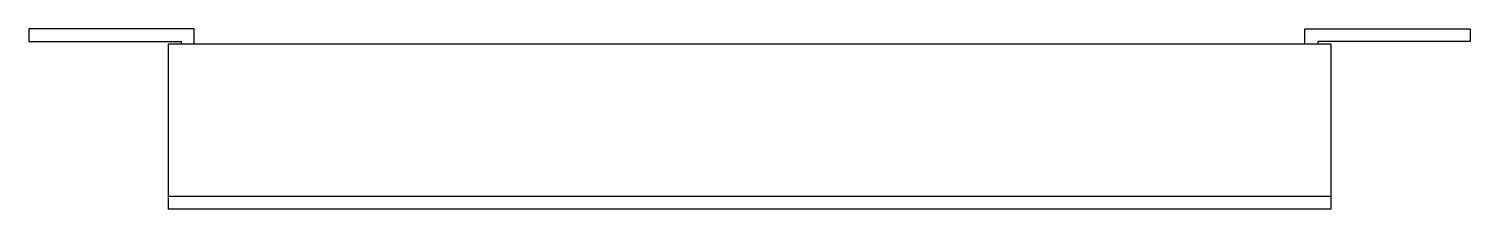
# Model space of a CAD drawing. Header units: millimetres. Extents: x 0 to 558, y -70 to 0.
import ezdxf

# ---------------------------------------------------------------- set-up
doc = ezdxf.new("R2010")
doc.units = ezdxf.units.MM
doc.layers.add('KwikScaf Matrix', color=7, linetype='Continuous')

# ---------------------------------------------------------------- blocks, each defined once
blk = doc.blocks.new('109810yz')
at = {"color": 0, "extrusion": (6.12303e-17, 1, 6.12303e-17)}
for p, q in [((64, 0), (0, 0)), ((0, 0), (0, -5)), ((0, -5), (59, -5)), ((59, -5), (59, -6)), ((64, -6), (64, 0)), ((494, 0), (558, 0)), ((494, -6), (494, 0)), ((558, -5), (499, -5)), ((499, -5), (499, -6)), ((558, 0), (558, -5)), ((504, -6), (54, -6)), ((54, -6), (54, -65)), ((504, -6), (504, -65)), ((504, -65), (54, -65)), ((54, -65), (54, -70)), ((504, -65), (504, -70)), ((504, -70), (54, -70))]:
    blk.add_line(p, q, dxfattribs=at)

msp = doc.modelspace()

# ---------------------------------------------------------------- block references
at = {"layer": 'KwikScaf Matrix', "color": 0}
msp.add_blockref('109810yz', (0, 0), dxfattribs=at)

doc.saveas('drawing.dxf')
